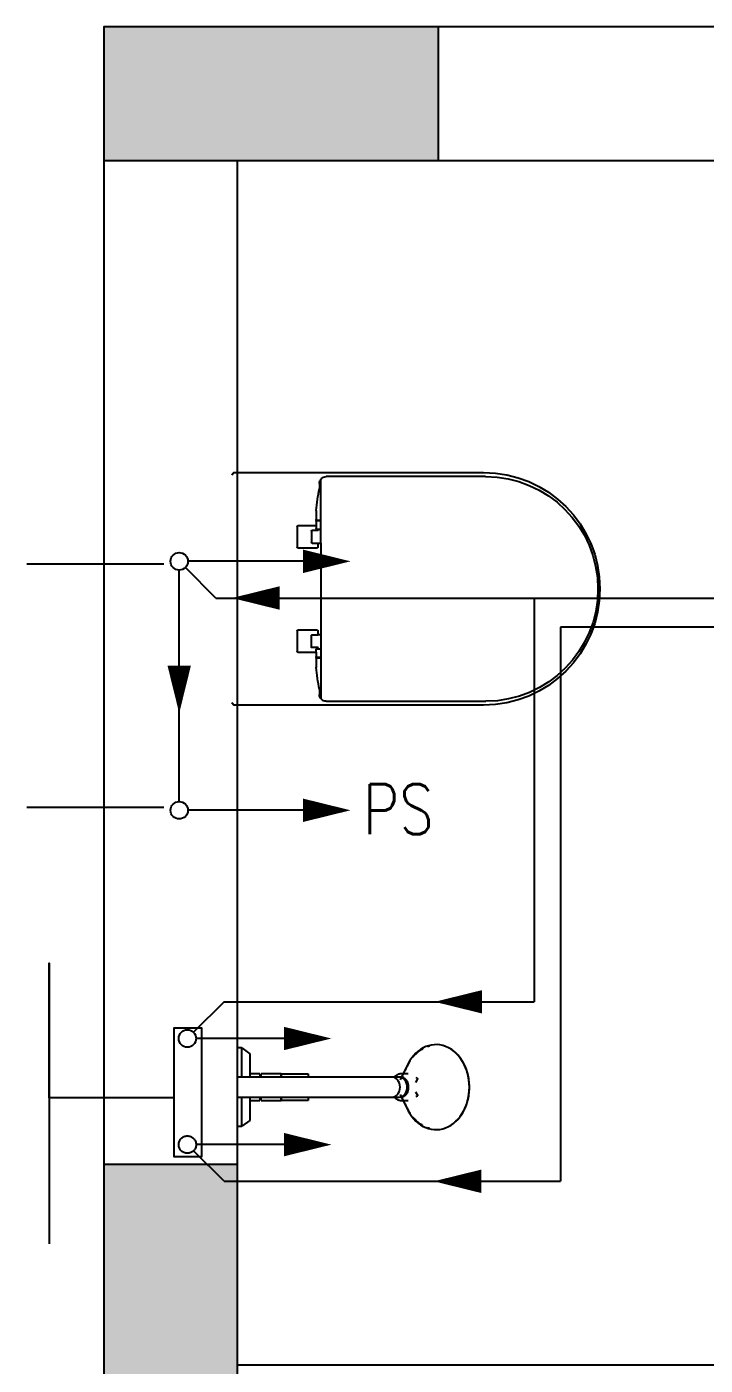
# Model space of a CAD drawing. Header units: metres. Extents: x -658 to -58, y -713 to -118.
# Drawn here: x -230.12 to -229.106, y -129.151 to -127.151 of the extents above; entities that cross this region are included whole.
import ezdxf
from ezdxf.enums import TextEntityAlignment as Align

# ---------------------------------------------------------------- set-up
doc = ezdxf.new("R2010")
doc.units = ezdxf.units.M
doc.header["$LTSCALE"] = 100
doc.linetypes.add('CENTERX2', pattern=[4, 2.5, -0.5, 0.5, -0.5])
doc.linetypes.add('DASHED', pattern=[0.75, 0.5, -0.25])
for name, color, linetype in [('ARR', 114, 'Continuous'), ('cw', 4, 'Continuous'), ('DUCT', 4, 'Continuous'), ('hw', 1, 'Continuous'), ('plan', 8, 'Continuous'), ('WATER ARR', 114, 'Continuous'), ('WATER TEXT', 3, 'Continuous'), ('WATER-SUPPLY', 4, 'Continuous')]:
    doc.layers.add(name, color=color, linetype=linetype)
doc.styles.add('Arial', font='arial.ttf', dxfattribs={"height": 0.2})
doc.styles.add('TIMES', font='simplex.shx', dxfattribs={"width": 0.8, "height": 0.4})
doc.dimstyles.new('DIMENSION-IN', dxfattribs={"dimtxt": 0.2, "dimasz": 0.08, "dimexe": 0.05, "dimexo": 0.1, "dimgap": 0.05, "dimtad": 1, "dimzin": 4, "dimdsep": 46, "dimtxsty": 'Arial', "dimblk": 'DOTBLANK', "dimcen": 0.1, "dimclrd": 8, "dimclre": 8, "dimclrt": 92, "dimadec": 0, "dimazin": 0, "dimtfac": 1, "dimtmove": 1, "dimatfit": 3, "dimldrblk": 'DOTBLANK', "dimfxl": 0, "dimtolj": 1, "dimtzin": 0, "dimarcsym": 1})

# ---------------------------------------------------------------- blocks, each defined once
blk = doc.blocks.new('SHOWER_MOXIE_BLUETOOTH_17280 - MOXIE-V152-الدور الارضي')
for p, q in [((0.1118, 0.394), (0.1182, 0.3908)), ((0.1318, 0.3908), (0.1382, 0.394)), ((0.0917, 0.3788), (0.1139, 0.368)), ((0.105, 0.3797), (0.105, 0.37)), ((0.11, 0.3665), (0.11, 0.3558)), ((0.1361, 0.368), (0.1583, 0.3788)), ((0.14, 0.3558), (0.14, 0.3665)), ((0.145, 0.37), (0.145, 0.3797)), ((0.11, 0.2585), (0.11, 0.125)), ((0.14, 0.125), (0.14, 0.2585)), ((0.1052, 0.1902), (0.1052, 0.2302)), ((0.1052, 0.2302), (0.1099, 0.2302)), ((0.14, 0.2302), (0.1449, 0.2302)), ((0.1449, 0.2302), (0.1448, 0.1902)), ((0.1102, 0.1902), (0.1052, 0.1902)), ((0.1052, 0.1902), (0.1052, 0.1601)), ((0.1052, 0.1902), (0.1102, 0.1902)), ((0.1448, 0.1902), (0.1401, 0.1902)), ((0.1401, 0.1902), (0.1448, 0.1902)), ((0.1448, 0.1601), (0.1448, 0.1902)), ((0.11, 0.1601), (0.1052, 0.1601)), ((0.108, 0.1602), (0.108, 0.1582)), ((0.1448, 0.1601), (0.1401, 0.1601)), ((0.142, 0.1582), (0.142, 0.1602)), ((0.0665, 0.1315), (0.0752, 0.1432)), ((0.0752, 0.1432), (0.1098, 0.1432)), ((0.1052, 0.1582), (0.1052, 0.1432)), ((0.1052, 0.1582), (0.11, 0.1582)), ((0.1401, 0.1582), (0.1448, 0.1582)), ((0.1403, 0.1432), (0.1748, 0.1432)), ((0.1448, 0.1432), (0.1448, 0.1582)), ((0.1748, 0.1432), (0.1835, 0.1315)), ((0.0665, 0.1315), (0.0665, 0.125)), ((0.1099, 0.1315), (0.0665, 0.1315)), ((0.125, 0.125), (0.11, 0.125)), ((0.14, 0.125), (0.125, 0.125)), ((0.1835, 0.1315), (0.1402, 0.1315)), ((0.1835, 0.125), (0.1835, 0.1315))]:
    blk.add_line(p, q)
at = {"flags": 128}
for points in [[(0.125, 0.4712), (0.1225, 0.4712), (0.1199, 0.4711), (0.1174, 0.4709), (0.1149, 0.4706), (0.1124, 0.4703), (0.1099, 0.4698), (0.1075, 0.4693), (0.105, 0.4687), (0.1027, 0.468), (0.1003, 0.4673), (0.098, 0.4665), (0.0957, 0.4656), (0.0935, 0.4646), (0.0913, 0.4636), (0.0892, 0.4625), (0.0871, 0.4614), (0.0851, 0.4601), (0.0832, 0.4589), (0.0813, 0.4575), (0.0795, 0.4561), (0.0777, 0.4546), (0.0761, 0.4531), (0.0745, 0.4516), (0.073, 0.4499), (0.0716, 0.4483), (0.0702, 0.4466), (0.069, 0.4448), (0.0678, 0.443), (0.0668, 0.4412), (0.0666, 0.4409)], [(0.1834, 0.4409), (0.1823, 0.4428), (0.1812, 0.4446), (0.1799, 0.4463), (0.1786, 0.448), (0.1772, 0.4497), (0.1757, 0.4513), (0.1742, 0.4529), (0.1725, 0.4544), (0.1708, 0.4559), (0.169, 0.4573), (0.1671, 0.4587), (0.1652, 0.4599), (0.1632, 0.4612), (0.1611, 0.4624), (0.159, 0.4635), (0.1569, 0.4645), (0.1546, 0.4655), (0.1524, 0.4664), (0.1501, 0.4672), (0.1477, 0.4679), (0.1453, 0.4686), (0.1429, 0.4692), (0.1405, 0.4697), (0.138, 0.4702), (0.1355, 0.4706), (0.133, 0.4708), (0.1305, 0.4711), (0.1279, 0.4712), (0.1254, 0.4712), (0.125, 0.4712)], [(0.0801, 0.387), (0.0784, 0.3884), (0.0767, 0.3899), (0.0752, 0.3915), (0.0737, 0.3931), (0.0723, 0.3947), (0.071, 0.3964), (0.0698, 0.3981), (0.0687, 0.3998), (0.0676, 0.4016), (0.0675, 0.4019)], [(0.1825, 0.4019), (0.1815, 0.4001), (0.1804, 0.3984), (0.1792, 0.3966), (0.1779, 0.395), (0.1765, 0.3933), (0.1751, 0.3917), (0.1735, 0.3902), (0.1719, 0.3887), (0.1702, 0.3872)], [(0.0939, 0.3786), (0.0917, 0.3796), (0.0896, 0.3807), (0.0876, 0.3818), (0.0857, 0.383)], [(0.1642, 0.3829), (0.1627, 0.382), (0.1607, 0.3809), (0.1586, 0.3798), (0.1565, 0.3787)], [(0.105, 0.37), (0.105, 0.3693), (0.1051, 0.3686), (0.1052, 0.368), (0.1053, 0.3673), (0.1054, 0.3667), (0.1056, 0.366), (0.1058, 0.3654), (0.1061, 0.3647), (0.1064, 0.3641), (0.1067, 0.3635), (0.107, 0.3629), (0.1074, 0.3623), (0.1078, 0.3618), (0.1082, 0.3612), (0.1086, 0.3607), (0.1091, 0.3601), (0.1096, 0.3596), (0.1101, 0.3591)], [(0.125, 0.3784), (0.1244, 0.3784), (0.1238, 0.3784), (0.1232, 0.3783), (0.1227, 0.3782), (0.1221, 0.3782), (0.1215, 0.3781), (0.1209, 0.3779), (0.1204, 0.3778), (0.1198, 0.3776), (0.1192, 0.3775), (0.1187, 0.3773), (0.1182, 0.3771), (0.1176, 0.3768), (0.1171, 0.3766), (0.1166, 0.3763), (0.1161, 0.3761), (0.1156, 0.3758), (0.1152, 0.3755), (0.1147, 0.3751), (0.1143, 0.3748), (0.1138, 0.3744), (0.1136, 0.3742)], [(0.1364, 0.3742), (0.136, 0.3746), (0.1356, 0.3749), (0.1351, 0.3753), (0.1347, 0.3756), (0.1342, 0.3759), (0.1337, 0.3762), (0.1332, 0.3764), (0.1327, 0.3767), (0.1322, 0.3769), (0.1316, 0.3772), (0.1311, 0.3774), (0.1305, 0.3775), (0.13, 0.3777), (0.1294, 0.3779), (0.1289, 0.378), (0.1283, 0.3781), (0.1277, 0.3782), (0.1271, 0.3783), (0.1265, 0.3783), (0.126, 0.3784), (0.1254, 0.3784), (0.125, 0.3784)], [(0.1402, 0.3595), (0.1408, 0.36), (0.1412, 0.3605), (0.1417, 0.3611), (0.1421, 0.3616), (0.1425, 0.3622), (0.1429, 0.3628), (0.1433, 0.3633), (0.1436, 0.364), (0.1439, 0.3646), (0.1441, 0.3652), (0.1443, 0.3658), (0.1445, 0.3665), (0.1447, 0.3671), (0.1448, 0.3678), (0.1449, 0.3685), (0.145, 0.3691), (0.145, 0.3698), (0.145, 0.37)], [(0.11, 0.3558), (0.11, 0.3527), (0.11, 0.3494), (0.11, 0.346), (0.11, 0.3424), (0.11, 0.3387), (0.11, 0.3348), (0.11, 0.3309), (0.11, 0.3268), (0.11, 0.3226), (0.11, 0.3184), (0.11, 0.314), (0.11, 0.3095), (0.11, 0.305), (0.11, 0.3003), (0.11, 0.2956), (0.11, 0.2909), (0.11, 0.2861), (0.11, 0.2813), (0.11, 0.2764), (0.11, 0.2715), (0.11, 0.2665), (0.11, 0.2616), (0.11, 0.2585)], [(0.14, 0.2585), (0.14, 0.2634), (0.14, 0.2684), (0.14, 0.2733), (0.14, 0.2782), (0.14, 0.2831), (0.14, 0.2879), (0.14, 0.2927), (0.14, 0.2974), (0.14, 0.3021), (0.14, 0.3067), (0.14, 0.3112), (0.14, 0.3156), (0.14, 0.32), (0.14, 0.3242), (0.14, 0.3284), (0.14, 0.3324), (0.14, 0.3363), (0.14, 0.3401), (0.14, 0.3437), (0.14, 0.3473), (0.14, 0.3506), (0.14, 0.3539), (0.14, 0.3558)]]:
    blk.add_lwpolyline(points, dxfattribs=at)
for centre, major_axis, start_param, end_param in [((0.125, 0.4213), (-0.0635, 0), 4.712389, 7.442161), ((0.125, 0.4213), (0.0635, 0), 5.12421, 7.853982), ((0.125, 0.4213), (0.0626, 0), 3.338215, 3.403978), ((0.125, 0.4213), (0.0626, 0), 6.020799, 6.086563), ((0.125, 0.4213), (0.0395, 0), 4.322798, 4.381145), ((0.125, 0.3687), (-0.015, 0), 4.712389, 6.283185), ((0.125, 0.3687), (0.015, 0), 0, 1.570796), ((0.125, 0.4213), (0.0395, 0), 5.030399, 5.10198), ((0.125, 0.3665), (-0.015, 0), 4.712389, 6.283185), ((0.125, 0.3558), (-0.015, 0), 4.712389, 6.283185), ((0.125, 0.3665), (0.015, 0), 0, 1.570796), ((0.125, 0.3558), (0.015, 0), 0, 1.570796)]:
    blk.add_ellipse(centre, major_axis=major_axis, ratio=0.786454, start_param=start_param, end_param=end_param)
blk = doc.blocks.new('Deca_Bacia Sanitaria Convencional Lk_P_232_Suspensa - P_232_Branco Gelo GE17-2202971-الدور الارضي')
for p, q in [((-99.1446, -78.7742), (-99.1446, -79.1455)), ((-98.7968, -79.1455), (-98.7968, -78.7742))]:
    blk.add_line(p, q)
for centre, radius, start, end in [((-98.9707, -78.7742), 0.1739, 0, 180), ((-99.1406, -79.1455), 0.004, 180, 270), ((-98.8008, -79.1455), 0.004, 270, 0)]:
    blk.add_arc(centre, radius, start, end)
blk = doc.blocks.new('Deca_Shared_Assento_P_232 - AP_60_ Branco Gelo GE17-2202861-الدور الارضي')
for p, q in [((-99.1388, -79.0091), (-99.1388, -78.7705)), ((-98.803, -78.7711), (-98.803, -79.0091)), ((-99.0394, -79.0174), (-99.1343, -79.0174)), ((-99.1209, -79.0192), (-99.1284, -79.0191)), ((-99.0736, -79.0233), (-99.0736, -79.0174)), ((-99.073, -79.0234), (-99.073, -79.0174)), ((-99.0605, -79.0233), (-99.0605, -79.0174)), ((-98.9671, -79.0174), (-99.0394, -79.0174)), ((-99.0394, -79.0174), (-99.0394, -79.0212)), ((-98.9024, -79.0174), (-98.9671, -79.0174)), ((-98.9024, -79.0174), (-98.8074, -79.0174)), ((-98.9024, -79.0212), (-98.9024, -79.0174)), ((-98.8813, -79.0233), (-98.8813, -79.0174)), ((-98.8688, -79.0234), (-98.8688, -79.0174)), ((-98.8682, -79.0233), (-98.8682, -79.0174)), ((-98.8133, -79.0191), (-98.8208, -79.0192)), ((-99.0652, -79.0243), (-99.088, -79.0243)), ((-99.0652, -79.0243), (-99.0615, -79.0243)), ((-99.0652, -79.0516), (-99.0652, -79.0243)), ((-99.0605, -79.0212), (-99.0584, -79.0212)), ((-99.0584, -79.0212), (-99.0584, -79.0302)), ((-99.0574, -79.0312), (-99.0404, -79.0312)), ((-99.0394, -79.0303), (-99.0394, -79.0211)), ((-99.0394, -79.0212), (-99.0336, -79.0212)), ((-99.0326, -79.0222), (-99.0326, -79.0516)), ((-98.9092, -79.0516), (-98.9092, -79.0222)), ((-98.9082, -79.0212), (-98.9024, -79.0212)), ((-98.9024, -79.0303), (-98.9024, -79.0211)), ((-98.8844, -79.0312), (-98.9014, -79.0312)), ((-98.8834, -79.0212), (-98.8834, -79.0302)), ((-98.8813, -79.0212), (-98.8834, -79.0212)), ((-98.8766, -79.0243), (-98.8803, -79.0243)), ((-98.8537, -79.0243), (-98.8766, -79.0243)), ((-98.8766, -79.0243), (-98.8766, -79.0516)), ((-99.0336, -79.0526), (-99.0642, -79.0526)), ((-98.8776, -79.0526), (-98.9082, -79.0526))]:
    blk.add_line(p, q)
for centre, radius, start, end in [((-98.9709, -78.7711), 0.1679, 0, 179.7947), ((-99.1287, -79.0091), 0.01, 180, 271.7731), ((-99.0407, -78.6089), 0.4181, 258.944, 263.5087), ((-98.901, -78.6089), 0.4181, 276.4913, 281.056), ((-98.813, -79.0091), 0.01, 268.2269, 0), ((-99.0746, -79.0233), 0.00102, 280, 0), ((-99.072, -79.0234), 0.000938, 180, 270), ((-99.0615, -79.0233), 0.000993, 270, 0), ((-99.0574, -79.0302), 0.00101, 180, 270), ((-99.0404, -79.0301), 0.00102, 270, 353.7846), ((-99.0336, -79.0222), 0.001, 0, 90), ((-98.9082, -79.0222), 0.001, 90, 180), ((-98.9014, -79.0301), 0.00102, 186.2154, 270), ((-98.8844, -79.0302), 0.00101, 270, 0), ((-98.8803, -79.0233), 0.000993, 180, 270), ((-98.8697, -79.0234), 0.000938, 270, 0), ((-98.8671, -79.0233), 0.00102, 180, 260), ((-99.0642, -79.0516), 0.001, 180, 270), ((-99.0336, -79.0516), 0.001, 270, 0), ((-98.9082, -79.0516), 0.001, 180, 270), ((-98.8776, -79.0516), 0.001, 270, 0)]:
    blk.add_arc(centre, radius, start, end)
blk = doc.blocks.new('GREGRERGREGRE')
h = blk.add_hatch(color=256)
h.dxf.hatch_style = 1
h.paths.add_polyline_path([(-229.5048, -127.3512), (-229.5048, -127.1512), (-230.0048, -127.1512), (-230.0048, -127.3512)])
h = blk.add_hatch(color=256)
h.dxf.hatch_style = 1
h.paths.add_polyline_path([(-229.8048, -128.8512), (-230.0048, -128.8512), (-230.0048, -129.3512), (-229.8048, -129.3512)])
for points in [[(-229.5048, -127.3512), (-229.5048, -127.1512), (-230.0048, -127.1512), (-230.0048, -127.3512)], [(-229.8048, -128.8512), (-230.0048, -128.8512), (-230.0048, -129.3512), (-229.8048, -129.3512)]]:
    blk.add_lwpolyline(points, close=True)
blk = doc.blocks.new('A$Cc2be8e3e')
at = {"layer": 'plan'}
for p, q in [((-1.8028, 21.3095), (-41.8028, 21.3095)), ((-41.8028, 21.3095), (-41.8028, 1.3095)), ((-41.6028, 21.1095), (-39.8035, 21.1095)), ((-41.6028, 19.3095), (-41.6028, 21.1095)), ((-40.7035, 19.3095), (-41.6028, 19.3095))]:
    blk.add_line(p, q, dxfattribs=at)
blk.add_blockref('GREGRERGREGRE', (188.202, 148.4607), dxfattribs=at)
at = {"layer": 'plan', "xscale": -1, "rotation": 270}
for name in ['Deca_Bacia Sanitaria Convencional Lk_P_232_Suspensa - P_232_Branco Gelo GE17-2202971-الدور الارضي', 'Deca_Shared_Assento_P_232 - AP_60_ Branco Gelo GE17-2202861-الدور الارضي']:
    blk.add_blockref(name, (37.5387, 119.4403), dxfattribs=at)
at = {"layer": 'plan', "rotation": 269.9999999999999}
blk.add_blockref('SHOWER_MOXIE_BLUETOOTH_17280 - MOXIE-V152-الدور الارضي', (-41.7278, 19.85), dxfattribs=at)
blk = doc.blocks.new('_DotBlank')
at = {"color": 0, "linetype": 'ByBlock', "lineweight": -2}
blk.add_line((-0.5, 0), (-1, 0), dxfattribs=at)
blk.add_circle((0, 0), 0.5, dxfattribs=at)

msp = doc.modelspace()

# ---------------------------------------------------------------- linework, layer by layer
at = {"layer": 'cw', "linetype": 'Continuous'}
for p, q in [((-229.6933, -127.95), (-229.879, -127.95)), ((-229.6933, -128.322), (-229.879, -128.322)), ((-229.7219, -128.663), (-229.8668, -128.663))]:
    msp.add_line(p, q, dxfattribs=at)
at = {"layer": 'cw', "linetype": 'CENTERX2', "ltscale": 0.2}
msp.add_line((-229.8372, -128.0048), (-228.3711, -128.0048), dxfattribs=at)
at = {"layer": 'cw'}
msp.add_line((-229.3618, -128.0048), (-229.3618, -128.6082), dxfattribs=at)
at = {"layer": 'cw', "linetype": 'Continuous'}
for centre in [(-229.892, -127.95), (-229.892, -128.322), (-229.8798, -128.663)]:
    msp.add_circle(centre, 0.013, dxfattribs=at)
at = {"layer": 'DUCT'}
msp.add_line((-229.892, -128.309), (-229.892, -127.963), dxfattribs=at)
at = {"layer": 'hw', "linetype": 'DASHED', "ltscale": 0.1}
for p, q in [((-228.6393, -128.0485), (-229.3225, -128.0485)), ((-229.3225, -128.0485), (-229.3225, -128.8764)), ((-229.825, -128.8764), (-229.8706, -128.8308)), ((-229.7166, -128.8216), (-229.8668, -128.8216)), ((-229.825, -128.8764), (-229.3225, -128.8764))]:
    msp.add_line(p, q, dxfattribs=at)
msp.add_circle((-229.8798, -128.8216), 0.013, dxfattribs=at)
at = {"layer": 'WATER ARR', "elevation": 0}
for points in [[(-229.6361, -127.95, 0, 0.035, 0), (-229.7071, -127.95, 0.035, 0.035, 0)], [(-229.8132, -128.0048, 0, 0.035, 0), (-229.7422, -128.0048, 0.035, 0.035, 0)], [(-229.892, -128.1769, 0, 0.035, 0), (-229.892, -128.1059, 0.035, 0.035, 0)], [(-229.6361, -128.322, 0, 0.035, 0), (-229.7071, -128.322, 0.035, 0.035, 0)]]:
    msp.add_lwpolyline(points, format="xyseb", dxfattribs=at)
at = {"layer": 'WATER ARR'}
msp.add_lwpolyline([(-229.8996, -128.7516), (-229.8996, -128.6471), (-229.8586, -128.6471), (-229.8586, -128.8399), (-229.8996, -128.8399), (-229.8996, -128.7516), (-230.0863, -128.7516), (-230.0863, -128.5503), (-230.0863, -128.97)], dxfattribs=at)
for points in [[(-229.5105, -128.6082, 0, 0.035, 0), (-229.4395, -128.6082, 0.035, 0.035, 0)], [(-229.6647, -128.663, 0, 0.035, 0), (-229.7357, -128.663, 0.035, 0.035, 0)], [(-229.6647, -128.8216, 0, 0.035, 0), (-229.7357, -128.8216, 0.035, 0.035, 0)], [(-229.5118, -128.8764, 0, 0.035, 0), (-229.4408, -128.8764, 0.035, 0.035, 0)]]:
    msp.add_lwpolyline(points, format="xyseb", dxfattribs=at)
at = {"layer": 'WATER-SUPPLY', "ltscale": 15}
for p, q in [((-229.8372, -128.0048), (-229.8828, -127.9592)), ((-229.825, -128.6082), (-229.8706, -128.6538)), ((-229.825, -128.6082), (-229.3618, -128.6082))]:
    msp.add_line(p, q, dxfattribs=at)

# ---------------------------------------------------------------- block references
at = {"layer": 'plan'}
msp.add_blockref('A$Cc2be8e3e', (-188.202, -148.4607), dxfattribs=at)

# ---------------------------------------------------------------- texts
at = {"layer": 'WATER TEXT', "color": 3, "style": 'TIMES', "width": 0.8}
msp.add_text('PS', height=0.075, dxfattribs=at).set_placement((-229.5647, -128.3204, 0), align=Align.MIDDLE_CENTER)

# ---------------------------------------------------------------- leaders
at = {"layer": 'ARR'}
for points in [[(-229.9149, -127.9541, 648.2397), (-230.1197, -127.9541, 648.2397)], [(-229.9149, -128.3179, 648.2397), (-230.1197, -128.3179, 648.2397)]]:
    msp.add_leader(points, dimstyle='DIMENSION-IN', override={"dimasz": 125, "dimtad": 0, "dimclrd": 256}, dxfattribs=at)

doc.saveas('drawing.dxf')
